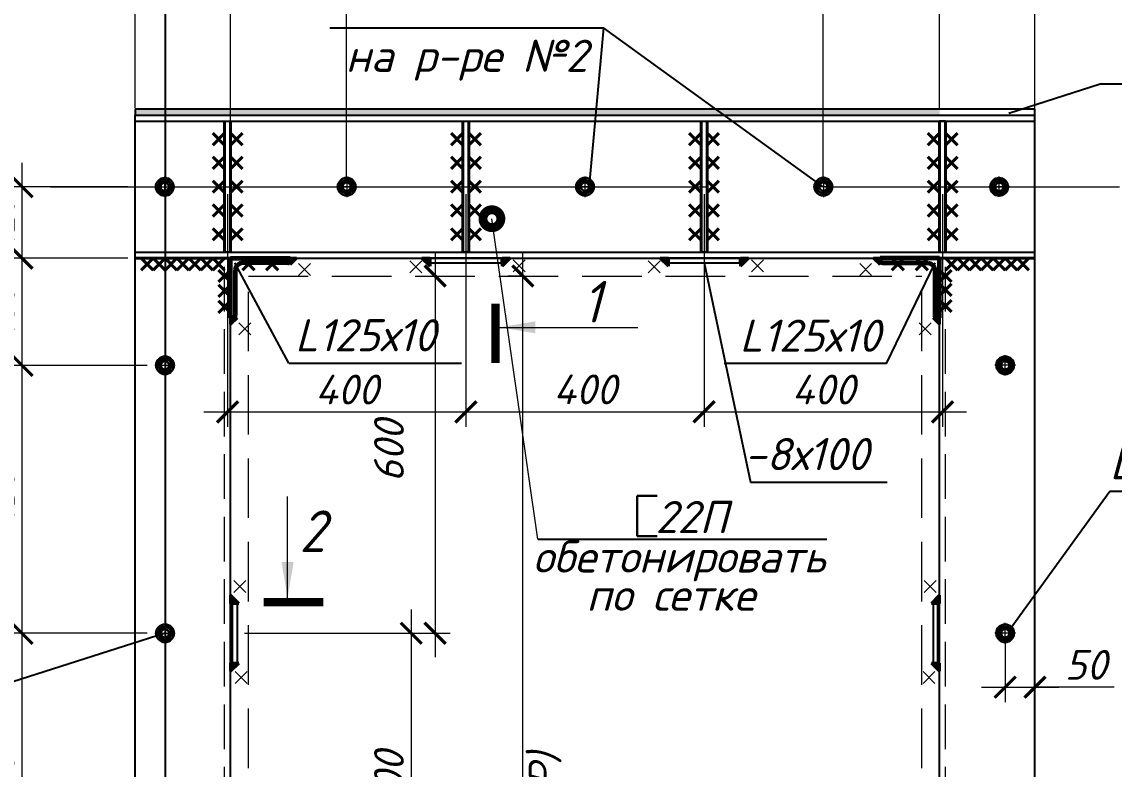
# Model space of a CAD drawing. Header units: millimetres. Extents: x 749182 to 2267578, y 70462 to 311449.
# Drawn here: x 2071783 to 2073616, y 146898 to 148153 of the extents above; entities that cross this region are included whole.
import ezdxf
from ezdxf.enums import TextEntityAlignment as Align

# ---------------------------------------------------------------- set-up
doc = ezdxf.new("R2010")
doc.units = ezdxf.units.MM
for name, pattern in [('015-60-22-12-0682-ПЗУ-20_П_изм1$0$K5LT_AXLED_REINFORCED', [13, 8, -2, 1, -2]), ('ГОСТ 2.303 4', [7, 5, -2, 0]), ('осеваяX2', [4, 2.5, -0.5, 0.5, -0.5])]:
    doc.linetypes.add(name, pattern=pattern)
doc.layers.get('Defpoints').update_dxf_attribs({"color": 255})
for name, color, linetype, lineweight in [('1Стены', 252, 'Continuous', 25), ('Оси', 165, 'осеваяX2', 13), ('Размер', 7, 'Continuous', 13), ('размеры', 7, 'Continuous', 9), ('Размеры КР', 164, 'Continuous', 9), ('сварка', 156, 'Continuous', 9), ('Стены', 184, 'Continuous', 40)]:
    doc.layers.add(name, color=color, linetype=linetype, lineweight=lineweight)
doc.layers.add('CS_UNPLOTTED', color=254, linetype='Continuous', plot=False)
for name, color, linetype in [('VPORTS', 7, 'Continuous'), ('металл', 124, 'Continuous'), ('Текст', 7, 'Continuous'), ('Штриховка', 252, 'Continuous')]:
    doc.layers.add(name, color=color, linetype=linetype)
doc.styles.add('GOST 2.304_new', font='isocpeur.ttf', dxfattribs={"width": 0.9, "oblique": 15})
doc.styles.add('М2', font='isocpeui.ttf')
doc.dimstyles.new('SPDS', dxfattribs={"dimscale": 25, "dimtxt": 2.5, "dimasz": 1.77, "dimexe": 1.25, "dimexo": 0.625, "dimtad": 1, "dimdec": 0, "dimrnd": 0.001, "dimtxsty": 'GOST 2.304_new', "dimblk": 'ARCHTICK', "dimcen": 2.5, "dimdle": 2, "dimclrt": 256, "dimazin": 2, "dimtfac": 0.75, "dimtdec": 0, "dimtmove": 1, "dimatfit": 3, "dimfxl": 0, "dimtolj": 1, "dimlwd": 9, "dimlwe": 9, "dimarcsym": 0})
doc.dimstyles.new('SPDS 1_20', dxfattribs={"dimscale": 20, "dimtxt": 2.5, "dimasz": 1.77, "dimexe": 1.25, "dimexo": 0.625, "dimtad": 1, "dimdec": 0, "dimrnd": 0.001, "dimtxsty": 'М2', "dimblk": 'ARCHTICK', "dimcen": 2.5, "dimdle": 2, "dimclrt": 256, "dimadec": 0, "dimazin": 2, "dimtfac": 0.75, "dimtdec": 0, "dimtmove": 1, "dimatfit": 3, "dimfxl": 0, "dimtolj": 1, "dimlwd": 9, "dimlwe": 9, "dimarcsym": 0})

# ---------------------------------------------------------------- blocks, each defined once
blk = doc.blocks.new('м16')
at = {"layer": 'металл', "lineweight": 30, "ltscale": 20}
for p, q in [((-11, 6.4), (0, 12.7)), ((-11, -6.4), (-11, 6.4)), ((0, 12.7), (11, 6.4)), ((11, 6.4), (11, -6.4)), ((0, -12.7), (-11, -6.4)), ((11, -6.4), (0, -12.7))]:
    blk.add_line(p, q, dxfattribs=at)
blk.add_circle((0, 0), 15, dxfattribs=at)
for radius, start, end in [(10.4, 0, 180), (10.4, 180, 0), (6.92, 0, 180), (6.92, 180, 0)]:
    blk.add_arc((0, 0), radius, start, end, dxfattribs=at)
at = {"layer": 'металл', "linetype": 'Continuous', "lineweight": 25, "ltscale": 20}
blk.add_arc((0, 0), 8, 255, 165, dxfattribs=at)
at = {"layer": 'Оси', "ltscale": 20}
for p, q in [((17, 0), (-17.3, 0)), ((0, 17.3), (0, -17.3))]:
    blk.add_line(p, q, dxfattribs=at)
blk = doc.blocks.new('свар')
at = {"layer": 'сварка', "color": 0, "linetype": 'Continuous', "ltscale": 10}
for p, q in [((10, 10), (-10, -10)), ((-10, 10), (10, -10))]:
    blk.add_line(p, q, dxfattribs=at)
blk = doc.blocks.new('_ArchTick')
at = {"color": 0, "linetype": 'ByBlock', "const_width": 0.15}
blk.add_lwpolyline([(-0.5, -0.5), (0.5, 0.5)], dxfattribs=at)
blk = doc.blocks.new('*D1679')
at = {"layer": 'Defpoints', "color": 0, "lineweight": 20, "ltscale": 20, "transparency": 16777216}
for p in [(2072466.9, 147726.1), (2072144.4, 147126.1), (2072476.7, 147126.1)]:
    blk.add_point(p, dxfattribs=at)
at = {"layer": 'Размер', "color": 0, "lineweight": 9, "ltscale": 20, "transparency": 16777216}
for p, q in [((2072476.7, 147766.1), (2072476.7, 147086.1)), ((2072479.4, 147726.1), (2072501.7, 147726.1)), ((2072156.9, 147126.1), (2072501.7, 147126.1))]:
    blk.add_line(p, q, dxfattribs=at)
at = {"layer": 'Размер', "color": 0, "lineweight": 9, "ltscale": 20, "transparency": 16777216, "xscale": 35.4, "yscale": 35.4, "zscale": 35.4}
for p, rotation in [((2072476.7, 147726.1), 90), ((2072476.7, 147126.1), 270)]:
    blk.add_blockref('_ArchTick', p, dxfattribs=dict(at, rotation=rotation))
at = {"layer": 'Размер', "ltscale": 20, "transparency": 16777216, "insert": (2072399.2, 147432.2), "char_height": 50, "attachment_point": 5, "rotation": 90, "style": 'М2'}
blk.add_mtext('\\A1;600', dxfattribs=at)
blk = doc.blocks.new('*D1680')
at = {"layer": 'Defpoints', "color": 0, "lineweight": 20, "ltscale": 20, "transparency": 16777216}
for p in [(2072144.4, 147126.1), (2072144.4, 146626.1), (2072436.7, 146626.1)]:
    blk.add_point(p, dxfattribs=at)
at = {"layer": 'Размер', "color": 0, "lineweight": 9, "ltscale": 20, "transparency": 16777216}
for p, q in [((2072436.7, 147166.1), (2072436.7, 146586.1)), ((2072156.9, 147126.1), (2072461.7, 147126.1)), ((2072156.9, 146626.1), (2072461.7, 146626.1))]:
    blk.add_line(p, q, dxfattribs=at)
at = {"layer": 'Размер', "color": 0, "lineweight": 9, "ltscale": 20, "transparency": 16777216, "xscale": 35.4, "yscale": 35.4, "zscale": 35.4}
for p, rotation in [((2072436.7, 147126.1), 90), ((2072436.7, 146626.1), 270)]:
    blk.add_blockref('_ArchTick', p, dxfattribs=dict(at, rotation=rotation))
at = {"layer": 'Размер', "ltscale": 20, "transparency": 16777216, "insert": (2072399.2, 146876.1), "char_height": 50, "attachment_point": 5, "rotation": 90, "style": 'М2'}
blk.add_mtext('\\A1;500', dxfattribs=at)
blk = doc.blocks.new('*D1683')
at = {"layer": 'Defpoints', "color": 0, "lineweight": 20, "ltscale": 20, "transparency": 16777216}
for p in [(2073433.4, 147126.1), (2073483.4, 147126.1), (2073483.4, 147035.6)]:
    blk.add_point(p, dxfattribs=at)
at = {"layer": 'Размер', "color": 0, "lineweight": 9, "ltscale": 20, "transparency": 16777216}
for p, q in [((2073433.4, 147113.6), (2073433.4, 147010.6)), ((2073483.4, 147113.6), (2073483.4, 147010.6)), ((2073393.4, 147035.6), (2073523.4, 147035.6)), ((2073616.2, 147035.6), (2073483.4, 147035.6))]:
    blk.add_line(p, q, dxfattribs=at)
at = {"layer": 'Размер', "color": 0, "lineweight": 9, "ltscale": 20, "transparency": 16777216, "xscale": 35.4, "yscale": 35.4, "zscale": 35.4, "rotation": 180}
blk.add_blockref('_ArchTick', (2073433.4, 147035.6), dxfattribs=at)
at = {"layer": 'Размер', "color": 0, "lineweight": 9, "ltscale": 20, "transparency": 16777216, "xscale": 35.4, "yscale": 35.4, "zscale": 35.4}
blk.add_blockref('_ArchTick', (2073483.4, 147035.6), dxfattribs=at)
at = {"layer": 'Размер', "ltscale": 20, "transparency": 16777216, "insert": (2073568.7, 147073.1), "char_height": 50, "attachment_point": 5, "style": 'М2'}
blk.add_mtext('\\A1;50', dxfattribs=at)
blk = doc.blocks.new('*D1676')
at = {"layer": 'Defpoints', "color": 0, "lineweight": 20, "ltscale": 20, "transparency": 16777216}
for p in [(2071973.3, 148684), (2071973.3, 147996.1), (2072133.4, 147756.1)]:
    blk.add_point(p, dxfattribs=at)
at = {"layer": 'размеры', "color": 0, "lineweight": 9, "ltscale": 20, "transparency": 16777216}
for p, q in [((2071973.3, 148008.6), (2071973.3, 148709)), ((2072133.4, 147768.6), (2072133.4, 148709)), ((2072173.4, 148684), (2071933.3, 148684))]:
    blk.add_line(p, q, dxfattribs=at)
at = {"layer": 'размеры', "color": 0, "lineweight": 9, "ltscale": 20, "transparency": 16777216, "xscale": 35.4, "yscale": 35.4, "zscale": 35.4, "rotation": 180}
blk.add_blockref('_ArchTick', (2071973.3, 148684), dxfattribs=at)
at = {"layer": 'размеры', "color": 0, "lineweight": 9, "ltscale": 20, "transparency": 16777216, "xscale": 35.4, "yscale": 35.4, "zscale": 35.4}
blk.add_blockref('_ArchTick', (2072133.4, 148684), dxfattribs=at)
at = {"layer": 'размеры', "ltscale": 20, "transparency": 16777216, "insert": (2072053.4, 148721.5), "char_height": 50, "attachment_point": 5, "style": 'GOST 2.304_new'}
blk.add_mtext('\\A1;160', dxfattribs=at)
blk = doc.blocks.new('*D1677')
at = {"layer": 'Defpoints', "color": 0, "lineweight": 20, "ltscale": 20, "transparency": 16777216}
for p in [(2073483.4, 148684), (2073323.4, 147996.1), (2073483.4, 147996.1)]:
    blk.add_point(p, dxfattribs=at)
at = {"layer": 'размеры', "color": 0, "lineweight": 9, "ltscale": 20, "transparency": 16777216}
for p, q in [((2073323.4, 148008.6), (2073323.4, 148709)), ((2073483.4, 148008.6), (2073483.4, 148709)), ((2073283.4, 148684), (2073523.4, 148684))]:
    blk.add_line(p, q, dxfattribs=at)
at = {"layer": 'размеры', "color": 0, "lineweight": 9, "ltscale": 20, "transparency": 16777216, "xscale": 35.4, "yscale": 35.4, "zscale": 35.4, "rotation": 180}
blk.add_blockref('_ArchTick', (2073323.4, 148684), dxfattribs=at)
at = {"layer": 'размеры', "color": 0, "lineweight": 9, "ltscale": 20, "transparency": 16777216, "xscale": 35.4, "yscale": 35.4, "zscale": 35.4}
blk.add_blockref('_ArchTick', (2073483.4, 148684), dxfattribs=at)
at = {"layer": 'размеры', "ltscale": 20, "transparency": 16777216, "insert": (2073403.4, 148721.5), "char_height": 50, "attachment_point": 5, "style": 'GOST 2.304_new'}
blk.add_mtext('\\A1;160', dxfattribs=at)
blk = doc.blocks.new('*D1686')
at = {"layer": 'Defpoints', "color": 0, "lineweight": 20, "ltscale": 20, "transparency": 16777216}
for p in [(2072623.9, 147726.1), (2072637.8, 147726.1), (2072637.8, 145526.1)]:
    blk.add_point(p, dxfattribs=at)
at = {"layer": 'Размер', "color": 0, "lineweight": 9, "ltscale": 20, "transparency": 16777216}
for p, q in [((2072623.9, 145486.1), (2072623.9, 147766.1)), ((2072625.3, 147726.1), (2072598.9, 147726.1)), ((2072625.3, 145526.1), (2072598.9, 145526.1))]:
    blk.add_line(p, q, dxfattribs=at)
at = {"layer": 'Размер', "color": 0, "lineweight": 9, "ltscale": 20, "transparency": 16777216, "xscale": 35.4, "yscale": 35.4, "zscale": 35.4}
for p, rotation in [((2072623.9, 147726.1), 90), ((2072623.9, 145526.1), 270)]:
    blk.add_blockref('_ArchTick', p, dxfattribs=dict(at, rotation=rotation))
at = {"layer": 'Размер', "ltscale": 20, "transparency": 16777216, "insert": (2072623.9, 146660.7), "char_height": 50, "width": 670.583, "attachment_point": 5, "rotation": 90, "style": 'М2'}
blk.add_mtext('\\A1;2200 \\P(уточнять по АР)', dxfattribs=at)
blk = doc.blocks.new('*D1687')
at = {"layer": 'Defpoints', "color": 0, "lineweight": 20, "ltscale": 20, "transparency": 16777216}
for p in [(2071973.3, 147876.1), (2071783.3, 147756.1), (2071973.3, 147756.1)]:
    blk.add_point(p, dxfattribs=at)
at = {"layer": 'размеры', "color": 0, "lineweight": 9, "ltscale": 20, "transparency": 16777216}
for p, q in [((2071783.3, 147916.1), (2071783.3, 147716.1)), ((2071960.8, 147876.1), (2071758.3, 147876.1)), ((2071960.8, 147756.1), (2071758.3, 147756.1))]:
    blk.add_line(p, q, dxfattribs=at)
at = {"layer": 'размеры', "color": 0, "lineweight": 9, "ltscale": 20, "transparency": 16777216, "xscale": 35.4, "yscale": 35.4, "zscale": 35.4}
for p, rotation in [((2071783.3, 147876.1), 90), ((2071783.3, 147756.1), 270)]:
    blk.add_blockref('_ArchTick', p, dxfattribs=dict(at, rotation=rotation))
at = {"layer": 'размеры', "ltscale": 20, "transparency": 16777216, "insert": (2071745.8, 147816.1), "char_height": 50, "attachment_point": 5, "rotation": 90, "style": 'GOST 2.304_new'}
blk.add_mtext('\\A1;120', dxfattribs=at)
blk = doc.blocks.new('*D1667')
at = {"layer": 'Defpoints', "color": 0, "lineweight": 20, "ltscale": 20, "transparency": 16777216}
for p in [(2071973.3, 147756.1), (2071783.3, 147576.1), (2072006.1, 147576.1)]:
    blk.add_point(p, dxfattribs=at)
at = {"layer": 'размеры', "color": 0, "lineweight": 9, "ltscale": 20, "transparency": 16777216}
for p, q in [((2071783.3, 147796.1), (2071783.3, 147536.1)), ((2071960.8, 147756.1), (2071758.3, 147756.1)), ((2071993.6, 147576.1), (2071758.3, 147576.1))]:
    blk.add_line(p, q, dxfattribs=at)
at = {"layer": 'размеры', "color": 0, "lineweight": 9, "ltscale": 20, "transparency": 16777216, "xscale": 35.4, "yscale": 35.4, "zscale": 35.4}
for p, rotation in [((2071783.3, 147756.1), 90), ((2071783.3, 147576.1), 270)]:
    blk.add_blockref('_ArchTick', p, dxfattribs=dict(at, rotation=rotation))
at = {"layer": 'размеры', "ltscale": 20, "transparency": 16777216, "insert": (2071745.8, 147666.1), "char_height": 50, "attachment_point": 5, "rotation": 90, "style": 'GOST 2.304_new'}
blk.add_mtext('\\A1;180', dxfattribs=at)
blk = doc.blocks.new('*D1668')
at = {"layer": 'Defpoints', "color": 0, "lineweight": 20, "ltscale": 20, "transparency": 16777216}
for p in [(2072006.1, 147576.1), (2071783.3, 147126.1), (2072006.1, 147126.1)]:
    blk.add_point(p, dxfattribs=at)
at = {"layer": 'размеры', "color": 0, "lineweight": 9, "ltscale": 20, "transparency": 16777216}
for p, q in [((2071783.3, 147616.1), (2071783.3, 147086.1)), ((2071993.6, 147576.1), (2071758.3, 147576.1)), ((2071993.6, 147126.1), (2071758.3, 147126.1))]:
    blk.add_line(p, q, dxfattribs=at)
at = {"layer": 'размеры', "color": 0, "lineweight": 9, "ltscale": 20, "transparency": 16777216, "xscale": 35.4, "yscale": 35.4, "zscale": 35.4}
for p, rotation in [((2071783.3, 147576.1), 90), ((2071783.3, 147126.1), 270)]:
    blk.add_blockref('_ArchTick', p, dxfattribs=dict(at, rotation=rotation))
at = {"layer": 'размеры', "ltscale": 20, "transparency": 16777216, "insert": (2071745.8, 147351.1), "char_height": 50, "attachment_point": 5, "rotation": 90, "style": 'GOST 2.304_new'}
blk.add_mtext('\\A1;450', dxfattribs=at)
blk = doc.blocks.new('*D1669')
at = {"layer": 'Defpoints', "color": 0, "lineweight": 20, "ltscale": 20, "transparency": 16777216}
for p in [(2072006.1, 147126.1), (2071783.3, 146626.1), (2072006.1, 146626.1)]:
    blk.add_point(p, dxfattribs=at)
at = {"layer": 'размеры', "color": 0, "lineweight": 9, "ltscale": 20, "transparency": 16777216}
for p, q in [((2071783.3, 147166.1), (2071783.3, 146586.1)), ((2071993.6, 147126.1), (2071758.3, 147126.1)), ((2071993.6, 146626.1), (2071758.3, 146626.1))]:
    blk.add_line(p, q, dxfattribs=at)
at = {"layer": 'размеры', "color": 0, "lineweight": 9, "ltscale": 20, "transparency": 16777216, "xscale": 35.4, "yscale": 35.4, "zscale": 35.4}
for p, rotation in [((2071783.3, 147126.1), 90), ((2071783.3, 146626.1), 270)]:
    blk.add_blockref('_ArchTick', p, dxfattribs=dict(at, rotation=rotation))
at = {"layer": 'размеры', "ltscale": 20, "transparency": 16777216, "insert": (2071745.8, 146876.1), "char_height": 50, "attachment_point": 5, "rotation": 90, "style": 'GOST 2.304_new'}
blk.add_mtext('\\A1;500', dxfattribs=at)
blk = doc.blocks.new('*D1672')
at = {"layer": 'Defpoints', "color": 0, "lineweight": 20, "ltscale": 20, "transparency": 16777216}
for p in [(2072328.2, 148684), (2072133.4, 148606.3), (2072328.2, 147876.1)]:
    blk.add_point(p, dxfattribs=at)
at = {"layer": 'размеры', "color": 0, "lineweight": 9, "ltscale": 20, "transparency": 16777216}
for p, q in [((2072133.4, 148618.8), (2072133.4, 148709)), ((2072328.2, 147888.6), (2072328.2, 148709)), ((2072093.4, 148684), (2072368.2, 148684))]:
    blk.add_line(p, q, dxfattribs=at)
at = {"layer": 'размеры', "color": 0, "lineweight": 9, "ltscale": 20, "transparency": 16777216, "xscale": 35.4, "yscale": 35.4, "zscale": 35.4, "rotation": 180}
blk.add_blockref('_ArchTick', (2072133.4, 148684), dxfattribs=at)
at = {"layer": 'размеры', "color": 0, "lineweight": 9, "ltscale": 20, "transparency": 16777216, "xscale": 35.4, "yscale": 35.4, "zscale": 35.4}
blk.add_blockref('_ArchTick', (2072328.2, 148684), dxfattribs=at)
at = {"layer": 'размеры', "ltscale": 20, "transparency": 16777216, "insert": (2072230.8, 148721.5), "char_height": 50, "attachment_point": 5, "style": 'GOST 2.304_new'}
blk.add_mtext('\\A1;195', dxfattribs=at)
blk = doc.blocks.new('*D1673')
at = {"layer": 'Defpoints', "color": 0, "lineweight": 20, "ltscale": 20, "transparency": 16777216}
for p in [(2073323.4, 148684), (2073323.4, 148365.5), (2073128.2, 147876.1)]:
    blk.add_point(p, dxfattribs=at)
at = {"layer": 'размеры', "color": 0, "lineweight": 9, "ltscale": 20, "transparency": 16777216}
for p, q in [((2073128.2, 147888.6), (2073128.2, 148709)), ((2073323.4, 148378), (2073323.4, 148709)), ((2073088.2, 148684), (2073363.4, 148684))]:
    blk.add_line(p, q, dxfattribs=at)
at = {"layer": 'размеры', "color": 0, "lineweight": 9, "ltscale": 20, "transparency": 16777216, "xscale": 35.4, "yscale": 35.4, "zscale": 35.4, "rotation": 180}
blk.add_blockref('_ArchTick', (2073128.2, 148684), dxfattribs=at)
at = {"layer": 'размеры', "color": 0, "lineweight": 9, "ltscale": 20, "transparency": 16777216, "xscale": 35.4, "yscale": 35.4, "zscale": 35.4}
blk.add_blockref('_ArchTick', (2073323.4, 148684), dxfattribs=at)
at = {"layer": 'размеры', "ltscale": 20, "transparency": 16777216, "insert": (2073225.8, 148721.5), "char_height": 50, "attachment_point": 5, "style": 'GOST 2.304_new'}
blk.add_mtext('\\A1;195', dxfattribs=at)
blk = doc.blocks.new('*D1688')
at = {"layer": 'Defpoints', "color": 0, "lineweight": 20, "transparency": 16777216}
for p in [(2072128.3, 147876.1), (2072528.4, 147748.1), (2072528.4, 147497.9)]:
    blk.add_point(p, dxfattribs=at)
at = {"layer": 'Размеры КР', "color": 0, "lineweight": 9, "transparency": 16777216}
for p, q in [((2072128.3, 147863.6), (2072128.3, 147472.9)), ((2072528.4, 147735.6), (2072528.4, 147472.9)), ((2072088.3, 147497.9), (2072568.4, 147497.9))]:
    blk.add_line(p, q, dxfattribs=at)
at = {"layer": 'Размеры КР', "color": 0, "lineweight": 9, "transparency": 16777216, "xscale": 35.4, "yscale": 35.4, "zscale": 35.4, "rotation": 180}
blk.add_blockref('_ArchTick', (2072128.3, 147497.9), dxfattribs=at)
at = {"layer": 'Размеры КР', "color": 0, "lineweight": 9, "transparency": 16777216, "xscale": 35.4, "yscale": 35.4, "zscale": 35.4}
blk.add_blockref('_ArchTick', (2072528.4, 147497.9), dxfattribs=at)
at = {"layer": 'Размеры КР', "lineweight": 20, "transparency": 16777216, "insert": (2072328.4, 147535.4), "char_height": 50, "attachment_point": 5, "style": 'М2'}
blk.add_mtext('\\A1;400', dxfattribs=at)
blk = doc.blocks.new('*D1690')
at = {"layer": 'Defpoints', "color": 0, "lineweight": 20, "transparency": 16777216}
for p in [(2072928.1, 147876.1), (2073328.4, 147876.1), (2073328.4, 147497.9)]:
    blk.add_point(p, dxfattribs=at)
at = {"layer": 'Размеры КР', "color": 0, "lineweight": 9, "transparency": 16777216}
for p, q in [((2072928.1, 147863.6), (2072928.1, 147472.9)), ((2073328.4, 147863.6), (2073328.4, 147472.9)), ((2072888.1, 147497.9), (2073368.4, 147497.9))]:
    blk.add_line(p, q, dxfattribs=at)
at = {"layer": 'Размеры КР', "color": 0, "lineweight": 9, "transparency": 16777216, "xscale": 35.4, "yscale": 35.4, "zscale": 35.4, "rotation": 180}
blk.add_blockref('_ArchTick', (2072928.1, 147497.9), dxfattribs=at)
at = {"layer": 'Размеры КР', "color": 0, "lineweight": 9, "transparency": 16777216, "xscale": 35.4, "yscale": 35.4, "zscale": 35.4}
blk.add_blockref('_ArchTick', (2073328.4, 147497.9), dxfattribs=at)
at = {"layer": 'Размеры КР', "lineweight": 20, "transparency": 16777216, "insert": (2073128.2, 147535.4), "char_height": 50, "attachment_point": 5, "style": 'М2'}
blk.add_mtext('\\A1;400', dxfattribs=at)
blk = doc.blocks.new('*D1691')
at = {"layer": 'Defpoints', "color": 0, "lineweight": 20, "transparency": 16777216}
for p in [(2072528.4, 147876.1), (2072928.1, 147876.1), (2072928.1, 147498.2)]:
    blk.add_point(p, dxfattribs=at)
at = {"layer": 'Размеры КР', "color": 0, "lineweight": 9, "transparency": 16777216}
for p, q in [((2072528.4, 147863.6), (2072528.4, 147473.2)), ((2072928.1, 147863.6), (2072928.1, 147473.2)), ((2072488.4, 147498.2), (2072968.1, 147498.2))]:
    blk.add_line(p, q, dxfattribs=at)
at = {"layer": 'Размеры КР', "color": 0, "lineweight": 9, "transparency": 16777216, "xscale": 35.4, "yscale": 35.4, "zscale": 35.4, "rotation": 180}
blk.add_blockref('_ArchTick', (2072528.4, 147498.2), dxfattribs=at)
at = {"layer": 'Размеры КР', "color": 0, "lineweight": 9, "transparency": 16777216, "xscale": 35.4, "yscale": 35.4, "zscale": 35.4}
blk.add_blockref('_ArchTick', (2072928.1, 147498.2), dxfattribs=at)
at = {"layer": 'Размеры КР', "lineweight": 20, "transparency": 16777216, "insert": (2072728.2, 147535.7), "char_height": 50, "attachment_point": 5, "style": 'М2'}
blk.add_mtext('\\A1;400', dxfattribs=at)

msp = doc.modelspace()

# ---------------------------------------------------------------- hatches: boundary and pattern name
at = {"layer": 'Стены', "linetype": 'Continuous', "ltscale": 4}
for points in [[(2072233.3484, 147756.1262), (2072244.2631, 147756.1262), (2072233.3484, 147745.2115)], [(2073223.3582, 147756.1262), (2073212.4435, 147756.1262), (2073223.3582, 147745.2115)], [(2072133.3484, 147656.1262), (2072144.2631, 147656.1262), (2072133.3484, 147645.2115)], [(2073323.3582, 147656.1262), (2073312.4435, 147656.1262), (2073323.3582, 147645.2115)]]:
    msp.add_hatch(color=256, dxfattribs=at).paths.add_polyline_path(points, flags=0)
at = {"layer": 'Стены', "linetype": 'Continuous', "ltscale": 5}
for points in [[(2072468.2555, 147756.1262), (2072454.6121, 147756.1262), (2072468.2555, 147742.4828)], [(2072588.9425, 147756.1262), (2072602.586, 147756.1262), (2072588.9425, 147742.4828)], [(2072868.2555, 147756.1262), (2072854.6121, 147756.1262), (2072868.2555, 147742.4828)], [(2072988.9425, 147756.1262), (2073002.586, 147756.1262), (2072988.9425, 147742.4828)], [(2072133.3484, 147176.2142), (2072133.3484, 147189.8576), (2072146.9918, 147176.2142)], [(2073323.3582, 147176.2142), (2073323.3582, 147189.8576), (2073309.7148, 147176.2142)], [(2072133.3484, 147076.0186), (2072133.3484, 147062.3752), (2072146.9918, 147076.0186)], [(2073323.3582, 147076.0186), (2073323.3582, 147062.3752), (2073309.7148, 147076.0186)]]:
    msp.add_hatch(color=256, dxfattribs=at).paths.add_polyline_path(points, flags=0)
at = {"layer": 'Штриховка', "ltscale": 20}
h = msp.add_hatch(dxfattribs=at)
h.set_pattern_fill('AR-SAND', color=256, scale=0.3)
h.set_pattern_definition([(37.5, (-40076645.999, -1046005.314), (-0.4800093888, 14.68239712), [0, -11.5824, 0, -12.954, 0, -12.3825]), (7.5, (-40076646, -1046005.314), (13.485698494, 21.504753017), [0, -6.2484, 0, -10.4394, 0, -4.0005]), (327.5, (-40076655.372, -1046005.314), (23.7297711072, 0.0431155404), [0, -3.81, 0, -13.716, 0, -17.907]), (317.5, (-40076655.372, -1046005.314), (22.906693574, 6.687879698), [0, -1.905, 0, -8.9916, 0, -10.287])])
h.paths.add_polyline_path([(2073323.3582, 148006.5499), (2071973.3484, 148006.5499), (2071973.3484, 147996.5499), (2071973.3484, 147996.1262), (2073323.3582, 147996.5499)])

# ---------------------------------------------------------------- linework, layer by layer
at = {"layer": '1Стены', "linetype": 'ГОСТ 2.303 4', "lineweight": 13, "ltscale": 15}
for p, q in [((2072123.3484, 145461.695), (2072123.3484, 147791.7048)), ((2073333.3582, 145461.695), (2073333.3582, 147791.7048))]:
    msp.add_line(p, q, dxfattribs=at)
at = {"layer": '1Стены', "linetype": 'ГОСТ 2.303 4', "lineweight": 13, "ltscale": 20}
for p, q in [((2072163.3484, 145499.695), (2072163.3484, 147726.1262)), ((2072163.3484, 147726.1262), (2073293.3582, 147726.1262)), ((2073293.3582, 145499.695), (2073293.3582, 147726.1262))]:
    msp.add_line(p, q, dxfattribs=at)
at = {"layer": 'CS_UNPLOTTED', "ltscale": 20}
msp.add_line((2072023.3484, 148437.9746), (2072023.3484, 145522.9586), dxfattribs=at)
at = {"layer": 'VPORTS', "ltscale": 100}
msp.add_line((2073234.2512, 147578.9106), (2072962.0597, 147578.9106), dxfattribs=at)
msp.add_lwpolyline([(2071973.3484, 147996.1262), (2073483.3582, 147996.1262), (2073483.3582, 148006.1342), (2071973.3484, 148006.1342)], close=True, dxfattribs=at)
at = {"layer": 'металл', "color": 0, "ltscale": 20}
for p, q in [((2071973.3484, 145309.695), (2071973.3484, 147996.1262)), ((2071973.3484, 147996.1262), (2073483.3582, 147996.1262)), ((2071973.3484, 147986.1262), (2073483.3582, 147986.1262)), ((2073483.3582, 145309.695), (2073483.3582, 147996.1262)), ((2071973.3484, 147766.1262), (2073483.3582, 147766.1262)), ((2072133.3484, 147756.1262), (2071973.3484, 147756.1262)), ((2071973.3484, 147756.1262), (2073483.3582, 147756.1262)), ((2072133.3484, 145594.7048), (2072133.3484, 147741.7048)), ((2073323.3582, 147756.1262), (2073483.3582, 147756.1262)), ((2073323.3582, 145471.695), (2073323.3582, 147741.7048))]:
    msp.add_line(p, q, dxfattribs=at)
at = {"layer": 'металл', "ltscale": 20}
for points in [[(2072123.3533, 147986.1262), (2072133.3486, 147986.1262), (2072133.3486, 147766.1262), (2072123.3533, 147766.1262)], [(2072523.3557, 147986.1262), (2072533.351, 147986.1262), (2072533.351, 147766.1262), (2072523.3557, 147766.1262)], [(2072923.0967, 147986.1262), (2072933.092, 147986.1262), (2072933.092, 147766.1262), (2072923.0967, 147766.1262)], [(2073333.3533, 147986.1262), (2073323.358, 147986.1262), (2073323.358, 147766.1262), (2073333.3533, 147766.1262)], [(2072468.3533, 147756.1262), (2072468.3533, 147748.1262), (2072588.3533, 147748.1262), (2072588.3533, 147756.1262)], [(2072868.3533, 147756.1262), (2072868.3533, 147748.1262), (2072988.3533, 147748.1262), (2072988.3533, 147756.1262)], [(2072136.3575, 147176.1164), (2072144.3575, 147176.1164), (2072144.3575, 147076.1164), (2072136.3575, 147076.1164)], [(2073320.3492, 147176.1164), (2073312.3492, 147176.1164), (2073312.3492, 147076.1164), (2073320.3492, 147076.1164)]]:
    msp.add_lwpolyline(points, close=True, dxfattribs=at)
at = {"layer": 'Оси', "linetype": '015-60-22-12-0682-ПЗУ-20_П_изм1$0$K5LT_AXLED_REINFORCED', "ltscale": 100}
msp.add_line((2071831.2867, 147876.1262), (2073625.4199, 147876.1262), dxfattribs=at)
at = {"layer": 'Размер', "linetype": 'Continuous', "ltscale": 20}
for p, q in [((2072584.7424, 147639.9101), (2072816.8737, 147639.9101)), ((2072229.059, 147185.5242), (2072229.059, 147355.5242))]:
    msp.add_line(p, q, dxfattribs=at)
at = {"layer": 'Размер', "linetype": 'Continuous', "ltscale": 20, "const_width": 14}
for points in [[(2072577.7424, 147579.9101), (2072577.7424, 147679.9101)], [(2072289.059, 147178.5242), (2072189.059, 147178.5242)]]:
    msp.add_lwpolyline(points, dxfattribs=at)
at = {"layer": 'Размер', "linetype": 'Continuous', "ltscale": 20}
for points in [[(2072584.7424, 147639.9101), (2072644.8324, 147649.9657), (2072644.8324, 147629.8545)], [(2072229.059, 147185.5242), (2072219.0034, 147245.6143), (2072239.1146, 147245.6143)]]:
    msp.add_solid(points, dxfattribs=at)
at = {"layer": 'размеры', "ltscale": 20}
msp.add_line((2072648.7844, 147283.9168), (2072571.9842, 147822.3518), dxfattribs=at)
at = {"layer": 'Размеры КР', "lineweight": 20}
msp.add_line((2072528.3519, 147876.1261), (2072928.0738, 147876.1242), dxfattribs=at)
msp.add_line((2072528.3519, 147876.1261), (2072928.0738, 147876.1242), dxfattribs=at)
at = {"layer": 'Стены', "color": 0, "linetype": 'Continuous', "ltscale": 10}
for p, q in [((2072123.358, 147986.1262), (2072123.358, 147766.1262)), ((2072133.3533, 147986.1262), (2072133.3533, 147766.1262)), ((2072523.3604, 147986.1262), (2072523.3604, 147766.1262)), ((2072533.3557, 147986.1262), (2072533.3557, 147766.1262)), ((2072923.1014, 147986.1262), (2072923.1014, 147766.1262)), ((2072933.0967, 147986.1262), (2072933.0967, 147766.1262)), ((2073323.3533, 147986.1262), (2073323.3533, 147766.1262)), ((2073333.3486, 147986.1262), (2073333.3486, 147766.1262)), ((2072123.358, 147966.1262), (2072103.358, 147946.1262)), ((2072123.358, 147946.1262), (2072103.358, 147966.1262)), ((2072133.3533, 147966.1262), (2072153.3533, 147946.1262)), ((2072133.3533, 147946.1262), (2072153.3533, 147966.1262)), ((2072523.3604, 147966.1262), (2072503.3604, 147946.1262)), ((2072523.3604, 147946.1262), (2072503.3604, 147966.1262)), ((2072533.3557, 147966.1262), (2072553.3557, 147946.1262)), ((2072533.3557, 147946.1262), (2072553.3557, 147966.1262)), ((2072923.1014, 147966.1262), (2072903.1014, 147946.1262)), ((2072923.1014, 147946.1262), (2072903.1014, 147966.1262)), ((2072933.0967, 147966.1262), (2072953.0967, 147946.1262)), ((2072933.0967, 147946.1262), (2072953.0967, 147966.1262)), ((2073323.3533, 147966.1262), (2073303.3533, 147946.1262)), ((2073323.3533, 147946.1262), (2073303.3533, 147966.1262)), ((2073333.3486, 147966.1262), (2073353.3486, 147946.1262)), ((2073333.3486, 147946.1262), (2073353.3486, 147966.1262)), ((2072123.358, 147926.1262), (2072103.358, 147906.1262)), ((2072123.358, 147906.1262), (2072103.358, 147926.1262)), ((2072133.3533, 147926.1262), (2072153.3533, 147906.1262)), ((2072133.3533, 147906.1262), (2072153.3533, 147926.1262)), ((2072523.3604, 147926.1262), (2072503.3604, 147906.1262)), ((2072523.3604, 147906.1262), (2072503.3604, 147926.1262)), ((2072533.3557, 147926.1262), (2072553.3557, 147906.1262)), ((2072533.3557, 147906.1262), (2072553.3557, 147926.1262)), ((2072923.1014, 147926.1262), (2072903.1014, 147906.1262)), ((2072923.1014, 147906.1262), (2072903.1014, 147926.1262)), ((2072933.0967, 147926.1262), (2072953.0967, 147906.1262)), ((2072933.0967, 147906.1262), (2072953.0967, 147926.1262)), ((2073323.3533, 147926.1262), (2073303.3533, 147906.1262)), ((2073323.3533, 147906.1262), (2073303.3533, 147926.1262)), ((2073333.3486, 147926.1262), (2073353.3486, 147906.1262)), ((2073333.3486, 147906.1262), (2073353.3486, 147926.1262)), ((2072123.358, 147886.1262), (2072103.358, 147866.1262)), ((2072123.358, 147866.1262), (2072103.358, 147886.1262)), ((2072133.3533, 147886.1262), (2072153.3533, 147866.1262)), ((2072133.3533, 147866.1262), (2072153.3533, 147886.1262)), ((2072523.3604, 147886.1262), (2072503.3604, 147866.1262)), ((2072523.3604, 147866.1262), (2072503.3604, 147886.1262)), ((2072533.3557, 147886.1262), (2072553.3557, 147866.1262)), ((2072533.3557, 147866.1262), (2072553.3557, 147886.1262)), ((2072923.1014, 147886.1262), (2072903.1014, 147866.1262)), ((2072923.1014, 147866.1262), (2072903.1014, 147886.1262)), ((2072933.0967, 147886.1262), (2072953.0967, 147866.1262)), ((2072933.0967, 147866.1262), (2072953.0967, 147886.1262)), ((2073323.3533, 147886.1262), (2073303.3533, 147866.1262)), ((2073323.3533, 147866.1262), (2073303.3533, 147886.1262)), ((2073333.3486, 147886.1262), (2073353.3486, 147866.1262)), ((2073333.3486, 147866.1262), (2073353.3486, 147886.1262)), ((2072123.358, 147846.1262), (2072103.358, 147826.1262)), ((2072123.358, 147826.1262), (2072103.358, 147846.1262)), ((2072133.3533, 147846.1262), (2072153.3533, 147826.1262)), ((2072133.3533, 147826.1262), (2072153.3533, 147846.1262)), ((2072523.3604, 147846.1262), (2072503.3604, 147826.1262)), ((2072523.3604, 147826.1262), (2072503.3604, 147846.1262)), ((2072533.3557, 147846.1262), (2072553.3557, 147826.1262)), ((2072533.3557, 147826.1262), (2072553.3557, 147846.1262)), ((2072923.1014, 147846.1262), (2072903.1014, 147826.1262)), ((2072923.1014, 147826.1262), (2072903.1014, 147846.1262)), ((2072933.0967, 147846.1262), (2072953.0967, 147826.1262)), ((2072933.0967, 147826.1262), (2072953.0967, 147846.1262)), ((2073323.3533, 147846.1262), (2073303.3533, 147826.1262)), ((2073323.3533, 147826.1262), (2073303.3533, 147846.1262)), ((2073333.3486, 147846.1262), (2073353.3486, 147826.1262)), ((2073333.3486, 147826.1262), (2073353.3486, 147846.1262)), ((2072123.358, 147806.1262), (2072103.358, 147786.1262)), ((2072123.358, 147786.1262), (2072103.358, 147806.1262)), ((2072133.3533, 147806.1262), (2072153.3533, 147786.1262)), ((2072133.3533, 147786.1262), (2072153.3533, 147806.1262)), ((2072523.3604, 147806.1262), (2072503.3604, 147786.1262)), ((2072523.3604, 147786.1262), (2072503.3604, 147806.1262)), ((2072533.3557, 147806.1262), (2072553.3557, 147786.1262)), ((2072533.3557, 147786.1262), (2072553.3557, 147806.1262)), ((2072923.1014, 147806.1262), (2072903.1014, 147786.1262)), ((2072923.1014, 147786.1262), (2072903.1014, 147806.1262)), ((2072933.0967, 147806.1262), (2072953.0967, 147786.1262)), ((2072933.0967, 147786.1262), (2072953.0967, 147806.1262)), ((2073323.3533, 147806.1262), (2073303.3533, 147786.1262)), ((2073323.3533, 147786.1262), (2073303.3533, 147806.1262)), ((2073333.3486, 147806.1262), (2073353.3486, 147786.1262)), ((2073333.3486, 147786.1262), (2073353.3486, 147806.1262)), ((2071973.3484, 147756.1262), (2072133.3484, 147756.1262)), ((2071983.3484, 147756.1262), (2072003.3484, 147736.1262)), ((2072003.3484, 147756.1262), (2071983.3484, 147736.1262)), ((2072023.3484, 147756.1262), (2072003.3484, 147736.1262)), ((2072003.3484, 147756.1262), (2072023.3484, 147736.1262)), ((2072023.3484, 147756.1262), (2072043.3484, 147736.1262)), ((2072043.3484, 147756.1262), (2072023.3484, 147736.1262)), ((2072043.3484, 147756.1262), (2072063.3484, 147736.1262)), ((2072063.3484, 147756.1262), (2072043.3484, 147736.1262)), ((2072063.3484, 147756.1262), (2072083.3484, 147736.1262)), ((2072083.3484, 147756.1262), (2072063.3484, 147736.1262)), ((2072083.3484, 147756.1262), (2072103.3484, 147736.1262)), ((2072103.3484, 147756.1262), (2072083.3484, 147736.1262)), ((2072103.3484, 147756.1262), (2072123.3484, 147736.1262)), ((2072123.3484, 147756.1262), (2072103.3484, 147736.1262)), ((2072133.3484, 147756.1262), (2072133.3484, 147656.1262)), ((2072133.3484, 147756.1262), (2072233.3484, 147756.1262)), ((2072153.3484, 147756.1262), (2072173.3484, 147736.1262)), ((2072173.3484, 147756.1262), (2072153.3484, 147736.1262)), ((2072193.3484, 147756.1262), (2072213.3484, 147736.1262)), ((2072213.3484, 147756.1262), (2072193.3484, 147736.1262)), ((2073323.3582, 147756.1262), (2073223.3582, 147756.1262)), ((2073263.3582, 147756.1262), (2073243.3582, 147736.1262)), ((2073243.3582, 147756.1262), (2073263.3582, 147736.1262)), ((2073303.3582, 147756.1262), (2073283.3582, 147736.1262)), ((2073283.3582, 147756.1262), (2073303.3582, 147736.1262)), ((2073323.3582, 147756.1262), (2073323.3582, 147656.1262)), ((2073323.3582, 147756.1262), (2073483.3582, 147756.1262)), ((2073483.3582, 147756.1262), (2073323.3582, 147756.1262)), ((2073333.3582, 147756.1262), (2073353.3582, 147736.1262)), ((2073353.3582, 147756.1262), (2073333.3582, 147736.1262)), ((2073353.3582, 147756.1262), (2073333.3582, 147736.1262)), ((2073333.3582, 147756.1262), (2073353.3582, 147736.1262)), ((2073353.3582, 147756.1262), (2073373.3582, 147736.1262)), ((2073373.3582, 147756.1262), (2073353.3582, 147736.1262)), ((2073373.3582, 147756.1262), (2073353.3582, 147736.1262)), ((2073353.3582, 147756.1262), (2073373.3582, 147736.1262)), ((2073373.3582, 147756.1262), (2073393.3582, 147736.1262)), ((2073393.3582, 147756.1262), (2073373.3582, 147736.1262)), ((2073393.3582, 147756.1262), (2073373.3582, 147736.1262)), ((2073373.3582, 147756.1262), (2073393.3582, 147736.1262)), ((2073393.3582, 147756.1262), (2073413.3582, 147736.1262)), ((2073413.3582, 147756.1262), (2073393.3582, 147736.1262)), ((2073413.3582, 147756.1262), (2073393.3582, 147736.1262)), ((2073393.3582, 147756.1262), (2073413.3582, 147736.1262)), ((2073413.3582, 147756.1262), (2073433.3582, 147736.1262)), ((2073433.3582, 147756.1262), (2073413.3582, 147736.1262)), ((2073433.3582, 147756.1262), (2073413.3582, 147736.1262)), ((2073413.3582, 147756.1262), (2073433.3582, 147736.1262)), ((2073453.3582, 147756.1262), (2073433.3582, 147736.1262)), ((2073433.3582, 147756.1262), (2073453.3582, 147736.1262)), ((2073433.3582, 147756.1262), (2073453.3582, 147736.1262)), ((2073453.3582, 147756.1262), (2073433.3582, 147736.1262)), ((2073453.3582, 147756.1262), (2073473.3582, 147736.1262)), ((2073473.3582, 147756.1262), (2073453.3582, 147736.1262)), ((2073473.3582, 147756.1262), (2073453.3582, 147736.1262)), ((2073453.3582, 147756.1262), (2073473.3582, 147736.1262)), ((2072133.3484, 147736.1262), (2072113.3484, 147716.1262)), ((2072133.3484, 147716.1262), (2072113.3484, 147736.1262)), ((2073323.3582, 147736.1262), (2073343.3582, 147716.1262)), ((2073323.3582, 147716.1262), (2073343.3582, 147736.1262)), ((2072133.3484, 147711.109), (2072113.3484, 147691.109)), ((2072133.3484, 147691.109), (2072113.3484, 147711.109)), ((2073323.3582, 147712.8956), (2073343.3582, 147692.8956)), ((2073323.3582, 147692.8956), (2073343.3582, 147712.8956)), ((2073323.3582, 147685.6949), (2073343.3582, 147665.6949)), ((2073323.3582, 147665.6949), (2073343.3582, 147685.6949)), ((2072133.3484, 147684.2726), (2072113.3484, 147664.2726)), ((2072133.3484, 147664.2726), (2072113.3484, 147684.2726))]:
    msp.add_line(p, q, dxfattribs=at)
at = {"layer": 'Стены', "color": 0, "linetype": 'Continuous', "ltscale": 4}
for p, q in [((2072233.3484, 147756.1262), (2072244.2631, 147756.1262)), ((2072244.2631, 147756.1262), (2072233.3484, 147745.2115)), ((2072233.3484, 147745.2115), (2072233.3484, 147756.1262)), ((2073223.3582, 147756.1262), (2073212.4435, 147756.1262)), ((2073212.4435, 147756.1262), (2073223.3582, 147745.2115)), ((2073223.3582, 147745.2115), (2073223.3582, 147756.1262)), ((2072133.3484, 147656.1262), (2072144.2631, 147656.1262)), ((2072144.2631, 147656.1262), (2072133.3484, 147645.2115)), ((2072133.3484, 147645.2115), (2072133.3484, 147656.1262)), ((2073323.3582, 147656.1262), (2073312.4435, 147656.1262)), ((2073312.4435, 147656.1262), (2073323.3582, 147645.2115)), ((2073323.3582, 147645.2115), (2073323.3582, 147656.1262))]:
    msp.add_line(p, q, dxfattribs=at)
at = {"layer": 'Стены', "color": 0, "linetype": 'Continuous', "ltscale": 5}
for p, q in [((2072468.2555, 147756.1262), (2072454.6121, 147756.1262)), ((2072454.6121, 147756.1262), (2072468.2555, 147742.4828)), ((2072468.2555, 147742.4828), (2072468.2555, 147756.1262)), ((2072588.9425, 147756.1262), (2072602.586, 147756.1262)), ((2072602.586, 147756.1262), (2072588.9425, 147742.4828)), ((2072588.9425, 147742.4828), (2072588.9425, 147756.1262)), ((2072868.2555, 147756.1262), (2072854.6121, 147756.1262)), ((2072854.6121, 147756.1262), (2072868.2555, 147742.4828)), ((2072868.2555, 147742.4828), (2072868.2555, 147756.1262)), ((2072988.9425, 147756.1262), (2073002.586, 147756.1262)), ((2073002.586, 147756.1262), (2072988.9425, 147742.4828)), ((2072988.9425, 147742.4828), (2072988.9425, 147756.1262)), ((2072133.3484, 147176.2142), (2072133.3484, 147189.8576)), ((2072133.3484, 147189.8576), (2072146.9918, 147176.2142)), ((2072146.9918, 147176.2142), (2072133.3484, 147176.2142)), ((2073323.3582, 147189.8576), (2073309.7148, 147176.2142)), ((2073309.7148, 147176.2142), (2073323.3582, 147176.2142)), ((2073323.3582, 147176.2142), (2073323.3582, 147189.8576)), ((2072133.3484, 147076.0186), (2072133.3484, 147062.3752)), ((2072133.3484, 147062.3752), (2072146.9918, 147076.0186)), ((2072146.9918, 147076.0186), (2072133.3484, 147076.0186)), ((2073323.3582, 147062.3752), (2073309.7148, 147076.0186)), ((2073309.7148, 147076.0186), (2073323.3582, 147076.0186)), ((2073323.3582, 147076.0186), (2073323.3582, 147062.3752))]:
    msp.add_line(p, q, dxfattribs=at)
at = {"layer": 'Текст', "ltscale": 20}
for p, q in [((2072299.6997, 148143.0325), (2072759.4347, 148143.0325)), ((2072759.4347, 148143.0325), (2072734.5424, 147873.3327)), ((2073128.0548, 147876.1262), (2072759.4347, 148143.0325)), ((2073439.3258, 147999.4914), (2073592.6161, 148048.9361)), ((2073592.6161, 148048.9361), (2074019.5461, 148048.9361)), ((2072231.3275, 147579.6651), (2072140.7026, 147748.4644)), ((2072928.3533, 147748.1262), (2073006.1209, 147380.0385)), ((2073234.2512, 147578.9106), (2073315.8216, 147748.4644)), ((2072231.3275, 147579.6651), (2072520.9625, 147579.6651)), ((2073006.1209, 147380.0385), (2073235.242, 147380.0385)), ((2073439.2137, 147129.8005), (2073608.9624, 147364.9091)), ((2073608.9624, 147364.9091), (2074068.6974, 147364.9091)), ((2072648.7844, 147283.9168), (2073134.2697, 147283.9168)), ((2072023.3484, 147126.1164), (2071462.0026, 146946.4446))]:
    msp.add_line(p, q, dxfattribs=at)
at = {"layer": 'Текст', "linetype": 'Continuous', "lineweight": 60, "ltscale": 10}
for p, q in [((2072133.3484, 147656.1262), (2072133.3484, 147756.1262)), ((2072133.3484, 147756.1262), (2072233.3484, 147756.1262)), ((2072229.3484, 147748.1262), (2072153.3484, 147748.1262)), ((2072233.3484, 147756.1262), (2072233.3484, 147752.1262)), ((2072141.3484, 147736.1262), (2072141.3484, 147660.1262)), ((2072137.3484, 147656.1262), (2072133.3484, 147656.1262))]:
    msp.add_line(p, q, dxfattribs=at)
at = {"layer": 'Текст', "linetype": 'Continuous', "lineweight": 60, "ltscale": 10, "extrusion": (0, 0, -1)}
for p, q in [((2073223.3582, 147756.1262), (2073223.3582, 147752.1262)), ((2073323.3582, 147756.1262), (2073223.3582, 147756.1262)), ((2073227.3582, 147748.1262), (2073303.3582, 147748.1262)), ((2073323.3582, 147656.1262), (2073323.3582, 147756.1262)), ((2073315.3582, 147736.1262), (2073315.3582, 147660.1262)), ((2073319.3582, 147656.1262), (2073323.3582, 147656.1262))]:
    msp.add_line(p, q, dxfattribs=at)
at = {"layer": 'Текст', "lineweight": 30, "ltscale": 10}
for p, q in [((2072849.1824, 147357.0072), (2072815.9617, 147357.0072)), ((2072815.9617, 147357.0072), (2072815.9617, 147289.2441)), ((2072849.1824, 147289.2441), (2072815.9617, 147289.2441))]:
    msp.add_line(p, q, dxfattribs=at)
at = {"layer": 'Текст', "ltscale": 20, "const_width": 30}
msp.add_lwpolyline([(2072579.4842, 147822.3518, 1), (2072564.4842, 147822.3518, 1)], format="xyb", close=True, dxfattribs=at)
at = {"layer": 'Текст', "linetype": 'Continuous', "lineweight": 60, "ltscale": 10}
for centre, radius, start, end in [((2072153.3484, 147736.1262), 12, 90, 180), ((2072229.3484, 147752.1262), 4, 270, 0), ((2072137.3484, 147660.1262), 4, 270, 0)]:
    msp.add_arc(centre, radius, start, end, dxfattribs=at)
at = {"layer": 'Текст', "linetype": 'Continuous', "lineweight": 60, "ltscale": 10, "extrusion": (0, 0, -1)}
for centre, radius, start, end in [((-2073227.3582, 147752.1262), 4, 270, 0), ((-2073303.3582, 147736.1262), 12, 90, 180), ((-2073319.3582, 147660.1262), 4, 270, 0)]:
    msp.add_arc(centre, radius, start, end, dxfattribs=at)

# ---------------------------------------------------------------- block references
at = {"layer": 'Размер', "xscale": -1, "rotation": 89.99999999988889}
for p in [(2072022.9009, 147875.9537), (2072023.3484, 147576.1262), (2072023.3484, 147126.1164)]:
    msp.add_blockref('м16', p, dxfattribs=at)
at = {"layer": 'Размер'}
for p in [(2072328.3545, 147876.1262), (2072728.2128, 147876.1248), (2073128.2274, 147876.1262)]:
    msp.add_blockref('м16', p, dxfattribs=at)
at = {"layer": 'Размер', "rotation": 270.0000000001111}
for p in [(2073423.3558, 147875.9537), (2073433.3582, 147576.1262), (2073433.3582, 147126.1164)]:
    msp.add_blockref('м16', p, dxfattribs=at)
at = {"layer": 'Размер', "color": 0}
for p in [(2072257.3943, 147737.2278), (2072157.3943, 147637.2278)]:
    msp.add_blockref('свар', p, dxfattribs=at)
at = {"layer": 'Размер', "color": 0, "xscale": -1}
for p in [(2072444.2096, 147741.3763), (2072617.5751, 147743.3799), (2072844.2096, 147741.3763), (2073017.5751, 147743.3799), (2073199.3124, 147737.2278), (2073299.3124, 147637.2278)]:
    msp.add_blockref('свар', p, dxfattribs=at)
at = {"layer": 'Размер', "color": 0, "xscale": -1, "rotation": 89.99999999762781}
for p in [(2072149.1038, 147204.8468), (2072151.1074, 147051.9727)]:
    msp.add_blockref('свар', p, dxfattribs=at)
at = {"layer": 'Размер', "color": 0, "rotation": 270.0000000023722}
for p in [(2073307.6029, 147204.8468), (2073305.5992, 147051.9727)]:
    msp.add_blockref('свар', p, dxfattribs=at)

# ---------------------------------------------------------------- texts
at = {"layer": 'Размер', "linetype": 'Continuous', "ltscale": 20, "style": 'GOST 2.304_new', "oblique": 15, "width": 0.9}
for s, p in [('1', (2072723.3809, 147647.8253)), ('2', (2072249.059, 147262.3772))]:
    msp.add_text(s, height=70, dxfattribs=at).set_placement(p)
at = {"layer": 'Текст', "ltscale": 20, "style": 'М2'}
msp.add_text('на р-ре №2', height=54, dxfattribs=at).set_placement((2072529.5672, 148123.0325), align=Align.TOP_CENTER)
for s, p in [('L125х10', (2072359.7425, 147599.6651)), ('L125х10', (2073105.8362, 147598.9106)), ('-8х100', (2073100.1445, 147400.0385)), ('Шпилька М16', (2073838.8299, 147384.9091))]:
    msp.add_text(s, height=54, dxfattribs=at).set_placement(p, align=Align.CENTER)
at = {"layer": 'Текст', "ltscale": 10, "style": 'М2'}
for s, p in [('22П', (2072907.3346, 147294.2863)), ('обетонировать ', (2072903.8449, 147228.0809)), ('по сетке', (2072872.0843, 147163.8596))]:
    msp.add_text(s, height=54, dxfattribs=at).set_placement(p, align=Align.CENTER)

# ---------------------------------------------------------------- dimensions: what is measured, and where the dimension line sits
at = {"layer": 'Размер', "ltscale": 20}
dim = msp.add_linear_dim(base=(2072476.719, 147126.1164), p1=(2072466.8925, 147726.1164), p2=(2072144.3575, 147126.1164), angle=90, dimstyle='SPDS', override={"dimscale": 20, "dimtxsty": 'М2', "dimfxl": 1.25, "dimtfill": 0, "dimarcsym": 1}, dxfattribs=at)
dim.commit()
dim.dimension.update_dxf_attribs({"geometry": '*D1679', "text_midpoint": (2072436.719, 147432.1557), "dimtype": 160})
dim = msp.add_linear_dim(base=(2072623.8878, 147726.1262), p1=(2072637.7945, 145526.1262), p2=(2072637.7945, 147726.1262), angle=90, text='<> \\P(уточнять по АР)', dimstyle='SPDS 1_20', override={"dimtxsty": 'М2'}, dxfattribs=at)
dim.commit()
dim.dimension.update_dxf_attribs({"geometry": '*D1686', "text_midpoint": (2072713.0838, 146660.6887), "dimtype": 160})
dim = msp.add_linear_dim(base=(2072436.719, 146626.1164), p1=(2072144.3575, 147126.1164), p2=(2072144.3575, 146626.1164), angle=90, dimstyle='SPDS', override={"dimscale": 20, "dimtxsty": 'М2', "dimfxl": 1.25, "dimtfill": 0, "dimarcsym": 1}, dxfattribs=at)
dim.commit()
dim.dimension.update_dxf_attribs({"geometry": '*D1680', "text_midpoint": (2072399.219, 146876.1164)})
dim = msp.add_linear_dim(base=(2073483.3582, 147035.6284), p1=(2073433.3582, 147126.1164), p2=(2073483.3582, 147126.1164), dimstyle='SPDS', override={"dimscale": 20, "dimtxsty": 'М2', "dimfxl": 1.25, "dimtfill": 0, "dimarcsym": 1}, dxfattribs=at)
dim.commit()
dim.dimension.update_dxf_attribs({"geometry": '*D1683', "text_midpoint": (2073568.6716, 147035.6284), "dimtype": 160})
at = {"layer": 'размеры', "ltscale": 20}
for base, p1, p2, picture, middle in [((2071973.3484, 148683.9781), (2072133.3533, 147756.1262), (2071973.3484, 147996.1262), '*D1676', (2072053.3509, 148721.4781)), ((2072328.1819, 148683.9781), (2072133.3533, 148606.2668), (2072328.1819, 147876.1262), '*D1672', (2072230.7676, 148721.4781)), ((2073323.3582, 148683.9781), (2073128.2274, 147876.1262), (2073323.3582, 148365.4584), '*D1673', (2073225.7928, 148721.4781)), ((2073483.3582, 148683.9781), (2073323.3582, 147996.1262), (2073483.3582, 147996.1262), '*D1677', (2073403.3582, 148721.4781))]:
    dim = msp.add_linear_dim(base=base, p1=p1, p2=p2, dimstyle='SPDS', override={"dimscale": 20, "dimfxl": 1.25, "dimtfill": 0, "dimarcsym": 1}, dxfattribs=at)
    dim.commit()
    dim.dimension.update_dxf_attribs({"geometry": picture, "text_midpoint": middle})
for base, p1, p2, picture, middle in [((2071783.3173, 147756.1262), (2071973.3484, 147876.1262), (2071973.3484, 147756.1262), '*D1687', (2071745.8173, 147816.1262)), ((2071783.3173, 147126.1164), (2072006.0627, 147576.1262), (2072006.0627, 147126.1164), '*D1668', (2071745.8173, 147351.1213)), ((2071783.3173, 146626.1164), (2072006.0627, 147126.1164), (2072006.0627, 146626.1164), '*D1669', (2071745.8173, 146876.1164))]:
    dim = msp.add_linear_dim(base=base, p1=p1, p2=p2, angle=90, dimstyle='SPDS', override={"dimscale": 20, "dimfxl": 1.25, "dimtfill": 0, "dimarcsym": 1}, dxfattribs=at)
    dim.commit()
    dim.dimension.update_dxf_attribs({"geometry": picture, "text_midpoint": middle})
dim = msp.add_linear_dim(base=(2071783.3173, 147576.1262), p1=(2071973.3484, 147756.1262), p2=(2072006.0627, 147576.1262), angle=90, dimstyle='SPDS', override={"dimscale": 20, "dimfxl": 1.25, "dimtfill": 0, "dimarcsym": 1}, dxfattribs=at)
dim.commit()
dim.dimension.update_dxf_attribs({"geometry": '*D1667', "text_midpoint": (2071783.3173, 147666.1262), "dimtype": 160})
at = {"layer": 'Размеры КР', "lineweight": 20}
for base, p1, p2, picture, middle in [((2072528.3533, 147497.9261), (2072128.3495, 147876.1261), (2072528.3533, 147748.1262), '*D1688', (2072328.3514, 147535.4261)), ((2072928.0738, 147498.2002), (2072528.3519, 147876.1261), (2072928.0738, 147876.1242), '*D1691', (2072728.2128, 147535.7002)), ((2073328.3542, 147497.9261), (2072928.0929, 147876.1261), (2073328.3542, 147876.1261), '*D1690', (2073128.2236, 147535.4261))]:
    dim = msp.add_linear_dim(base=base, p1=p1, p2=p2, dimstyle='SPDS 1_20', dxfattribs=at)
    dim.commit()
    dim.dimension.update_dxf_attribs({"geometry": picture, "text_midpoint": middle})

doc.saveas('drawing.dxf')
